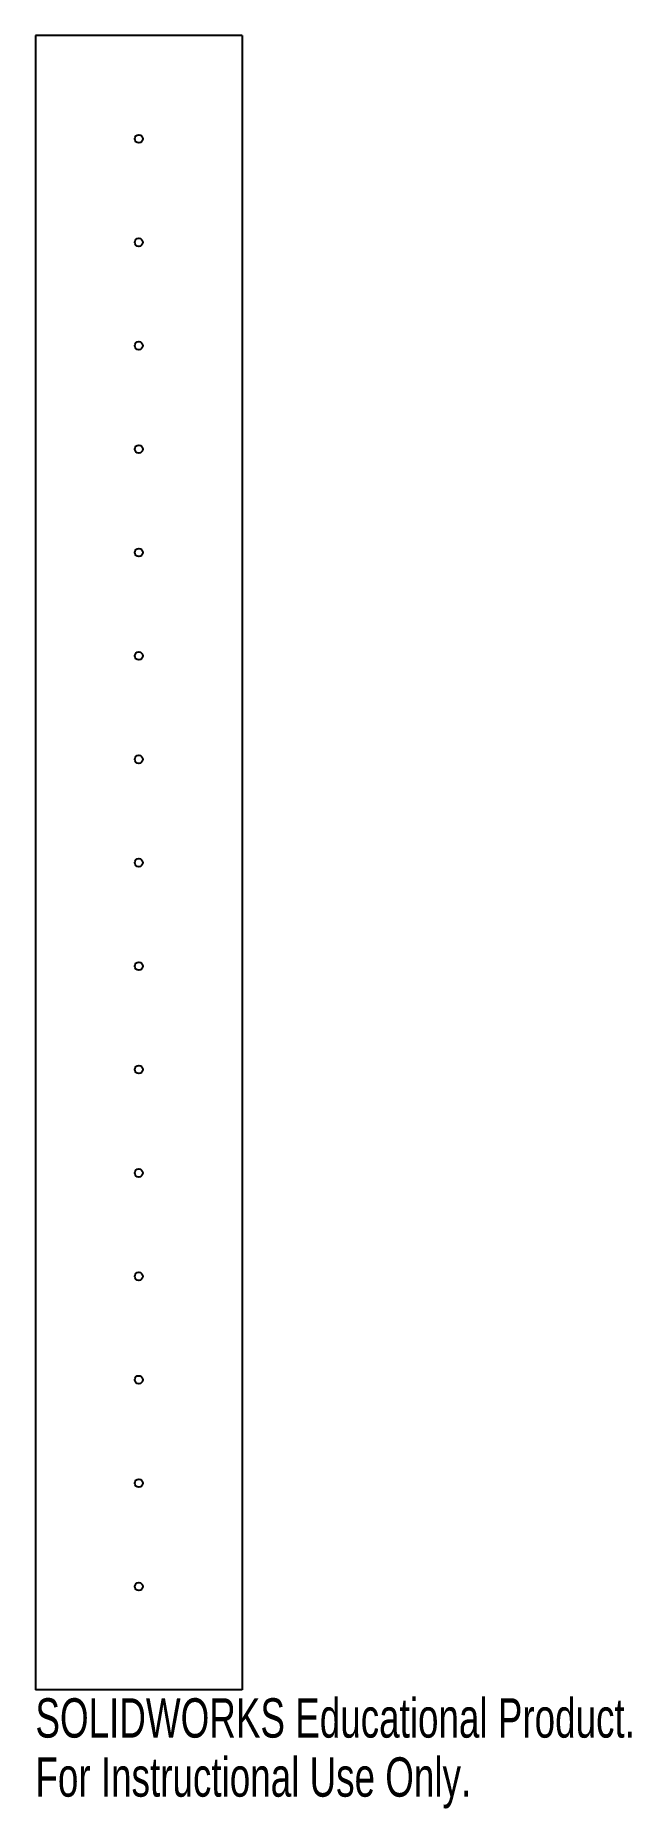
# Model space of a CAD drawing. Header units: inches. Extents: x -0.22 to 2.67, y -0.57 to 8.
import ezdxf

# ---------------------------------------------------------------- set-up
doc = ezdxf.new("R2010")
doc.units = ezdxf.units.IN
doc.header["$MEASUREMENT"] = 0
doc.styles.add('SLDTEXTSTYLE0', font='TXT', dxfattribs={"width": 0.7})

msp = doc.modelspace()

# ---------------------------------------------------------------- linework, layer by layer
at = {"color": 7, "linetype": 'Continuous', "lineweight": 25}
for p, q in [((-0.2158, 8), (-0.2158, 0)), ((0.7842, 8), (-0.2158, 8)), ((0.7842, 8), (0.7842, 0)), ((0.7842, 0), (-0.2158, 0))]:
    msp.add_line(p, q, dxfattribs=at)
for centre, radius in [((0.2842, 7.5), 0.0197), ((0.7842, 7.5), 0), ((0.2842, 7), 0.0197), ((0.7842, 7), 0), ((0.2842, 6.5), 0.0197), ((0.7842, 6.5), 0), ((0.2842, 6), 0.0197), ((0.7842, 6), 0), ((0.2842, 5.5), 0.0197), ((0.7842, 5.5), 0), ((0.2842, 5), 0.0197), ((0.7842, 5), 0), ((0.2842, 4.5), 0.0197), ((0.7842, 4.5), 0), ((0.2842, 4), 0.0197), ((0.7842, 4), 0), ((0.2842, 3.5), 0.0197), ((0.7842, 3.5), 0), ((0.2842, 3), 0.0197), ((0.7842, 3), 0), ((0.2842, 2.5), 0.0197), ((0.7842, 2.5), 0), ((0.2842, 2), 0.0197), ((0.7842, 2), 0), ((0.2842, 1.5), 0.0197), ((0.7842, 1.5), 0), ((0.2842, 1), 0.0197), ((0.7842, 1), 0), ((0.2842, 0.5), 0.0197), ((0.7842, 0.5), 0)]:
    msp.add_circle(centre, radius, dxfattribs=at)

# ---------------------------------------------------------------- texts
at = {"color": 7, "linetype": 'Continuous', "char_height": 0.1903, "attachment_point": 1, "style": 'SLDTEXTSTYLE0'}
for s, insert in [('SOLIDWORKS Educational Product.', (-0.2158, -0.0401)), ('For Instructional Use Only.', (-0.2158, -0.3256))]:
    msp.add_mtext(s, dxfattribs=dict(at, insert=insert))

doc.saveas('drawing.dxf')
